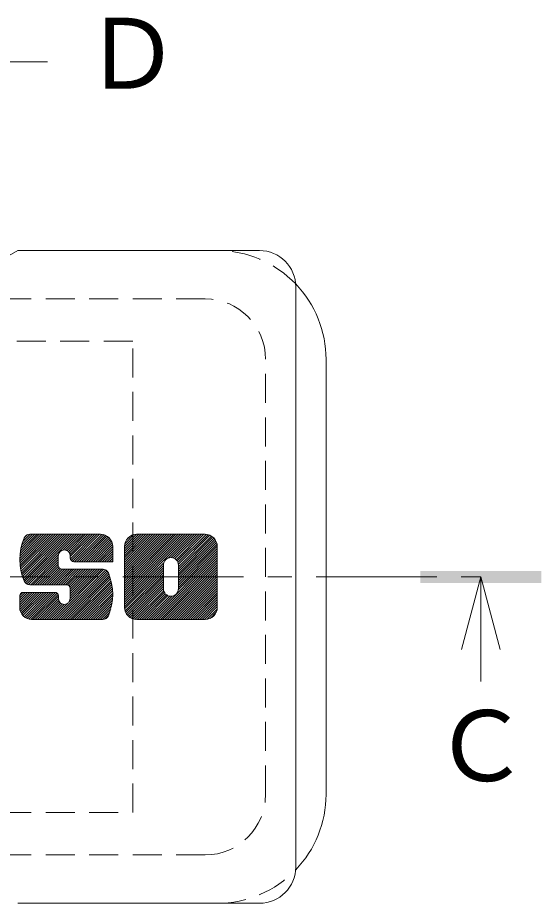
# Model space of a CAD drawing. Units: millimetres at full size, sheet at 1:2; details may follow other scales. Extents: x -343 to 383, y -270 to 277.
# Drawn here: x 102.5 to 145.8, y 202.1 to 275.4 of the extents above; entities that cross this region are included whole.
import ezdxf
from ezdxf.enums import TextEntityAlignment as Align

# ---------------------------------------------------------------- set-up
doc = ezdxf.new("R2010")
doc.units = ezdxf.units.MM
doc.header["$LTSCALE"] = 2
doc.linetypes.add('CHAIN1', pattern=[8, 5, -1, 1, -1])
doc.linetypes.add('DASHED1', pattern=[1.8, 1.2, -0.6])
for name, color, linetype, lineweight in [('D-5', 7, 'Continuous', 18), ('D-7', 6, 'Continuous', 9), ('D-8', 4, 'Continuous', 18)]:
    doc.layers.add(name, color=color, linetype=linetype, lineweight=lineweight)
doc.styles.add('ＭＳ ゴシック', font='')
doc.styles.get('ＭＳ ゴシック').set_extended_font_data('MS Gothic')

msp = doc.modelspace()

# ---------------------------------------------------------------- linework, layer by layer
at = {"layer": 'D-5', "color": 4}
for p, q in [((93.974, 271.756), (104.914, 271.756)), ((140.793, 229.135), (139.193, 223.135)), ((140.793, 229.135), (142.393, 223.135)), ((140.793, 229.135), (140.793, 220.486))]:
    msp.add_line(p, q, dxfattribs=at)
at = {"layer": 'D-5', "color": 4, "linetype": 'CHAIN1'}
msp.add_line((47.156, 229.135), (140.793, 229.135), dxfattribs=at)
at = {"layer": 'D-5', "color": 4}
msp.add_solid([(135.793, 228.635), (145.793, 228.635), (135.793, 229.635), (145.793, 229.635)], dxfattribs=at)
at = {"layer": 'D-7'}
for p, q in [((98.974, 254.135), (102.474, 256.135)), ((122.474, 256.135), (102.474, 256.135)), ((125.474, 205.135), (125.474, 253.135)), ((127.974, 211.134), (127.974, 247.135)), ((102.627, 230.656), (104.629, 232.658)), ((102.628, 230.465), (104.821, 232.658)), ((102.635, 230.856), (104.438, 232.658)), ((102.636, 230.281), (105.013, 232.658)), ((102.651, 230.105), (105.205, 232.658)), ((102.653, 231.065), (104.246, 232.658)), ((102.672, 229.934), (105.396, 232.658)), ((102.682, 231.287), (104.054, 232.658)), ((102.698, 229.769), (105.588, 232.658)), ((102.726, 231.522), (103.862, 232.658)), ((102.73, 229.609), (105.78, 232.658)), ((102.766, 229.453), (105.971, 232.658)), ((102.787, 231.775), (103.671, 232.658)), ((102.807, 229.303), (106.163, 232.658)), ((102.852, 229.156), (106.355, 232.658)), ((102.872, 232.051), (103.479, 232.658)), ((102.902, 229.013), (106.547, 232.658)), ((102.955, 228.875), (106.738, 232.658)), ((102.991, 232.362), (103.243, 232.614)), ((103.014, 228.742), (106.93, 232.658)), ((103.098, 228.634), (107.122, 232.658)), ((103.208, 228.553), (107.314, 232.658)), ((109.314, 232.658), (103.45, 232.658)), ((106.205, 231.359), (107.505, 232.658)), ((106.4, 231.362), (107.697, 232.658)), ((106.543, 231.312), (107.889, 232.658)), ((106.654, 231.232), (108.081, 232.658)), ((106.739, 231.125), (108.272, 232.658)), ((106.794, 230.988), (108.464, 232.658)), ((106.808, 230.81), (108.656, 232.658)), ((106.816, 230.627), (108.847, 232.658)), ((106.88, 230.499), (109.039, 232.658)), ((106.99, 230.418), (109.231, 232.658)), ((107.157, 230.393), (109.417, 232.653)), ((107.349, 230.393), (109.579, 232.623)), ((107.541, 230.393), (109.72, 232.573)), ((107.732, 230.393), (109.846, 232.506)), ((107.924, 230.393), (109.957, 232.426)), ((108.116, 230.393), (110.055, 232.333)), ((111.297, 227.247), (116.708, 232.658)), ((111.297, 227.439), (116.517, 232.658)), ((111.297, 227.631), (116.325, 232.658)), ((111.297, 227.823), (116.133, 232.658)), ((111.297, 228.014), (115.942, 232.658)), ((111.297, 228.206), (115.75, 232.658)), ((111.297, 228.398), (115.558, 232.658)), ((111.297, 228.589), (115.366, 232.658)), ((111.297, 228.781), (115.175, 232.658)), ((111.297, 228.973), (114.983, 232.658)), ((111.297, 229.165), (114.791, 232.658)), ((111.297, 229.356), (114.599, 232.658)), ((111.297, 229.548), (114.408, 232.658)), ((111.297, 229.74), (114.216, 232.658)), ((111.297, 229.932), (114.024, 232.658)), ((111.297, 230.123), (113.832, 232.658)), ((111.297, 230.315), (113.641, 232.658)), ((111.297, 230.507), (113.449, 232.658)), ((111.297, 230.699), (113.257, 232.658)), ((111.297, 230.89), (113.066, 232.658)), ((111.297, 231.082), (112.874, 232.658)), ((111.297, 231.274), (112.682, 232.658)), ((111.297, 231.465), (112.49, 232.658)), ((111.297, 231.657), (112.299, 232.658)), ((111.322, 231.874), (112.082, 232.634)), ((111.465, 232.209), (111.747, 232.49)), ((117.968, 232.658), (112.304, 232.658)), ((114.948, 230.707), (116.9, 232.658)), ((115.168, 230.735), (117.092, 232.658)), ((115.33, 230.705), (117.284, 232.658)), ((115.46, 230.644), (117.475, 232.658)), ((115.568, 230.559), (117.667, 232.658)), ((115.654, 230.454), (117.859, 232.658)), ((115.717, 230.325), (118.047, 232.655)), ((115.751, 230.167), (118.212, 232.628)), ((115.753, 229.977), (118.356, 232.581)), ((115.753, 229.785), (118.484, 232.516)), ((115.753, 229.594), (118.597, 232.438)), ((115.753, 229.402), (118.697, 232.346)), ((115.753, 229.21), (118.784, 232.241)), ((108.308, 230.393), (110.141, 232.226)), ((108.499, 230.393), (110.212, 232.106)), ((108.691, 230.393), (110.269, 231.971)), ((108.883, 230.393), (110.307, 231.817)), ((109.075, 230.393), (110.321, 231.639)), ((110.321, 231.652), (110.321, 230.393)), ((111.297, 226.617), (111.297, 231.652)), ((115.753, 229.019), (118.857, 232.123)), ((115.753, 228.827), (118.916, 231.99)), ((115.753, 228.635), (118.957, 231.839)), ((115.753, 228.443), (118.974, 231.665)), ((118.974, 231.652), (118.974, 226.617)), ((103.348, 228.501), (105.825, 230.978)), ((103.53, 228.491), (105.814, 230.775)), ((105.814, 230.078), (105.814, 230.873)), ((106.808, 230.695), (106.808, 230.873)), ((109.266, 230.393), (110.321, 231.447)), ((109.458, 230.393), (110.321, 231.256)), ((109.65, 230.393), (110.321, 231.064)), ((109.842, 230.393), (110.321, 230.872)), ((113.495, 225.611), (118.974, 231.09)), ((113.687, 225.611), (118.974, 230.898)), ((115.745, 228.052), (118.974, 231.282)), ((115.753, 228.252), (118.974, 231.473)), ((103.721, 228.491), (105.814, 230.583)), ((103.913, 228.491), (105.814, 230.392)), ((104.105, 228.491), (105.814, 230.2)), ((107.11, 230.393), (110.321, 230.393)), ((110.033, 230.393), (110.321, 230.68)), ((110.225, 230.393), (110.321, 230.489)), ((111.297, 227.056), (114.548, 230.306)), ((111.297, 226.864), (114.519, 230.086)), ((113.879, 225.611), (118.974, 230.706)), ((114.07, 225.611), (118.974, 230.515)), ((114.262, 225.611), (118.974, 230.323)), ((114.454, 225.611), (118.974, 230.131)), ((114.519, 228.15), (114.519, 230.119)), ((115.753, 228.15), (115.753, 230.119)), ((104.297, 228.491), (105.82, 230.015)), ((104.488, 228.491), (105.883, 229.886)), ((104.68, 228.491), (105.992, 229.803)), ((104.872, 228.491), (106.157, 229.776)), ((105.063, 228.491), (106.349, 229.776)), ((105.255, 228.491), (106.54, 229.776)), ((105.443, 225.611), (109.598, 229.766)), ((105.447, 228.491), (106.732, 229.776)), ((105.634, 225.611), (109.738, 229.715)), ((105.639, 228.491), (106.924, 229.776)), ((105.826, 225.611), (109.849, 229.633)), ((105.83, 228.491), (107.116, 229.776)), ((106.018, 225.611), (109.933, 229.525)), ((106.022, 228.491), (107.307, 229.776)), ((106.116, 229.776), (109.497, 229.776)), ((106.209, 225.611), (109.992, 229.393)), ((106.214, 228.491), (107.499, 229.776)), ((106.406, 228.491), (107.691, 229.776)), ((106.582, 228.476), (107.883, 229.776)), ((106.693, 227.053), (109.416, 229.776)), ((106.701, 228.403), (108.074, 229.776)), ((106.775, 228.285), (108.266, 229.776)), ((106.791, 227.342), (109.225, 229.776)), ((106.791, 227.534), (109.033, 229.776)), ((106.791, 227.726), (108.841, 229.776)), ((106.791, 227.917), (108.649, 229.776)), ((106.791, 228.109), (108.458, 229.776)), ((111.297, 226.672), (114.519, 229.894)), ((111.306, 226.489), (114.519, 229.702)), ((111.339, 226.33), (114.519, 229.51)), ((111.392, 226.191), (114.519, 229.319)), ((114.646, 225.611), (118.974, 229.939)), ((114.837, 225.611), (118.974, 229.748)), ((115.029, 225.611), (118.974, 229.556)), ((115.221, 225.611), (118.974, 229.364)), ((106.401, 225.611), (110.045, 229.255)), ((106.593, 225.611), (110.094, 229.112)), ((106.785, 225.611), (110.14, 228.966)), ((106.976, 225.611), (110.181, 228.815)), ((107.168, 225.611), (110.217, 228.66)), ((111.46, 226.068), (114.519, 229.127)), ((111.543, 225.959), (114.519, 228.935)), ((111.638, 225.862), (114.519, 228.743)), ((115.413, 225.611), (118.974, 229.172)), ((115.604, 225.611), (118.974, 228.981)), ((115.796, 225.611), (118.974, 228.789)), ((115.988, 225.611), (118.974, 228.597)), ((102.626, 226.629), (103.854, 227.857)), ((102.626, 226.821), (103.662, 227.857)), ((102.626, 227.013), (103.471, 227.857)), ((102.626, 227.204), (103.279, 227.857)), ((102.626, 227.396), (103.087, 227.857)), ((102.628, 227.59), (102.894, 227.855)), ((102.64, 226.451), (104.046, 227.857)), ((102.678, 226.298), (104.238, 227.857)), ((102.735, 226.163), (104.429, 227.857)), ((102.807, 226.042), (104.621, 227.857)), ((102.892, 225.936), (104.813, 227.857)), ((102.928, 227.857), (105.529, 227.857)), ((102.99, 225.843), (105.005, 227.857)), ((103.102, 225.762), (105.196, 227.857)), ((103.227, 225.696), (105.388, 227.857)), ((103.369, 225.646), (105.576, 227.853)), ((106.489, 228.491), (103.45, 228.491)), ((106.791, 228.189), (106.791, 227.343)), ((107.36, 225.611), (110.249, 228.5)), ((107.552, 225.611), (110.275, 228.334)), ((107.743, 225.611), (110.296, 228.164)), ((107.935, 225.611), (110.311, 227.987)), ((111.746, 225.779), (114.519, 228.552)), ((111.869, 225.71), (114.519, 228.36)), ((112.006, 225.656), (114.519, 228.168)), ((112.163, 225.621), (114.539, 227.996)), ((112.345, 225.611), (114.592, 227.858)), ((116.18, 225.611), (118.974, 228.406)), ((116.371, 225.611), (118.974, 228.214)), ((116.563, 225.611), (118.974, 228.022)), ((102.626, 227.555), (102.626, 226.617)), ((103.53, 225.616), (105.711, 227.796)), ((103.717, 225.611), (105.798, 227.692)), ((103.909, 225.611), (105.831, 227.533)), ((104.1, 225.611), (105.831, 227.341)), ((104.292, 225.611), (105.86, 227.178)), ((105.831, 227.555), (105.831, 227.343)), ((108.127, 225.611), (110.319, 227.803)), ((108.319, 225.611), (110.32, 227.612)), ((108.51, 225.611), (110.312, 227.412)), ((108.702, 225.611), (110.294, 227.203)), ((112.537, 225.611), (114.671, 227.745)), ((112.728, 225.611), (114.771, 227.653)), ((112.92, 225.611), (114.893, 227.583)), ((113.112, 225.611), (115.042, 227.541)), ((113.304, 225.611), (115.234, 227.541)), ((116.755, 225.611), (118.974, 227.83)), ((116.946, 225.611), (118.974, 227.639)), ((117.138, 225.611), (118.974, 227.447)), ((117.33, 225.611), (118.974, 227.255)), ((104.484, 225.611), (105.927, 227.054)), ((104.676, 225.611), (106.023, 226.959)), ((104.867, 225.611), (106.148, 226.891)), ((105.059, 225.611), (106.311, 226.863)), ((105.251, 225.611), (106.601, 226.961)), ((108.894, 225.611), (110.265, 226.982)), ((109.085, 225.611), (110.221, 226.746)), ((109.277, 225.611), (110.16, 226.493)), ((117.522, 225.611), (118.974, 227.063)), ((117.713, 225.611), (118.974, 226.872)), ((117.905, 225.611), (118.974, 226.68)), ((118.106, 225.62), (118.965, 226.479)), ((109.469, 225.611), (110.075, 226.217)), ((109.706, 225.656), (109.955, 225.905)), ((118.374, 225.696), (118.889, 226.211)), ((109.497, 225.611), (103.633, 225.611)), ((117.968, 225.611), (112.304, 225.611)), ((102.474, 202.135), (122.474, 202.135))]:
    msp.add_line(p, q, dxfattribs=at)
at = {"layer": 'D-7', "linetype": 'DASHED1'}
for p, q in [((117.974, 252.135), (93.974, 252.135)), ((122.974, 211.134), (122.974, 247.135)), ((117.974, 206.134), (93.974, 206.134))]:
    msp.add_line(p, q, dxfattribs=at)
for centre, radius, start, end in [((118.974, 247.135), 9, 43.84516, 90), ((117.974, 247.135), 5, 0, 90), ((117.974, 211.134), 5, 270, 0), ((118.974, 211.134), 9, 270, 316.15474)]:
    msp.add_arc(centre, radius, start, end, dxfattribs=at)
at = {"layer": 'D-7'}
for centre, radius, start, end in [((122.474, 253.135), 3, 0, 90), ((118.974, 247.135), 9, 0, 43.84516), ((107.191, 230.575), 4.565, 157.10112, 202.89888), ((103.45, 232.155), 0.503, 90, 157.10112), ((109.314, 231.652), 1.007, 0, 90), ((112.304, 231.652), 1.007, 90, 180), ((117.968, 231.652), 1.007, 0, 90), ((106.311, 230.873), 0.497, 0, 180), ((106.116, 230.078), 0.302, 180, 270), ((107.11, 230.695), 0.302, 180, 270), ((115.136, 230.119), 0.617, 0, 180), ((109.497, 229.273), 0.503, 22.90802, 90), ((105.76, 227.693), 4.561, 337.09198, 22.90802), ((103.45, 228.994), 0.503, 202.89888, 270), ((102.928, 227.555), 0.302, 90, 180), ((105.529, 227.555), 0.302, 0, 90), ((106.489, 228.189), 0.302, 0, 90), ((115.136, 228.15), 0.617, 180, 0), ((106.311, 227.343), 0.48, 180, 0), ((103.633, 226.617), 1.007, 180, 270), ((112.304, 226.617), 1.007, 180, 270), ((117.968, 226.617), 1.007, 270, 0), ((109.497, 226.114), 0.503, 270, 337.09198), ((118.974, 211.134), 9, 316.15474, 0), ((122.474, 205.135), 3, 270, 0)]:
    msp.add_arc(centre, radius, start, end, dxfattribs=at)
at = {"layer": 'D-8', "linetype": 'DASHED1'}
msp.add_line((111.974, 248.635), (75.974, 248.635), dxfattribs=at)
msp.add_lwpolyline([(75.974, 209.635), (111.974, 209.635), (111.974, 248.635)], dxfattribs=at)

# ---------------------------------------------------------------- texts
at = {"layer": 'D-5', "color": 2, "style": 'ＭＳ ゴシック'}
for s, p in [('Ｄ', (107.914, 267.756)), ('Ｃ', (136.793, 210.486))]:
    msp.add_text(s, height=5.865, dxfattribs=at).set_placement(p, align=Align.BOTTOM_LEFT)

doc.saveas('drawing.dxf')
